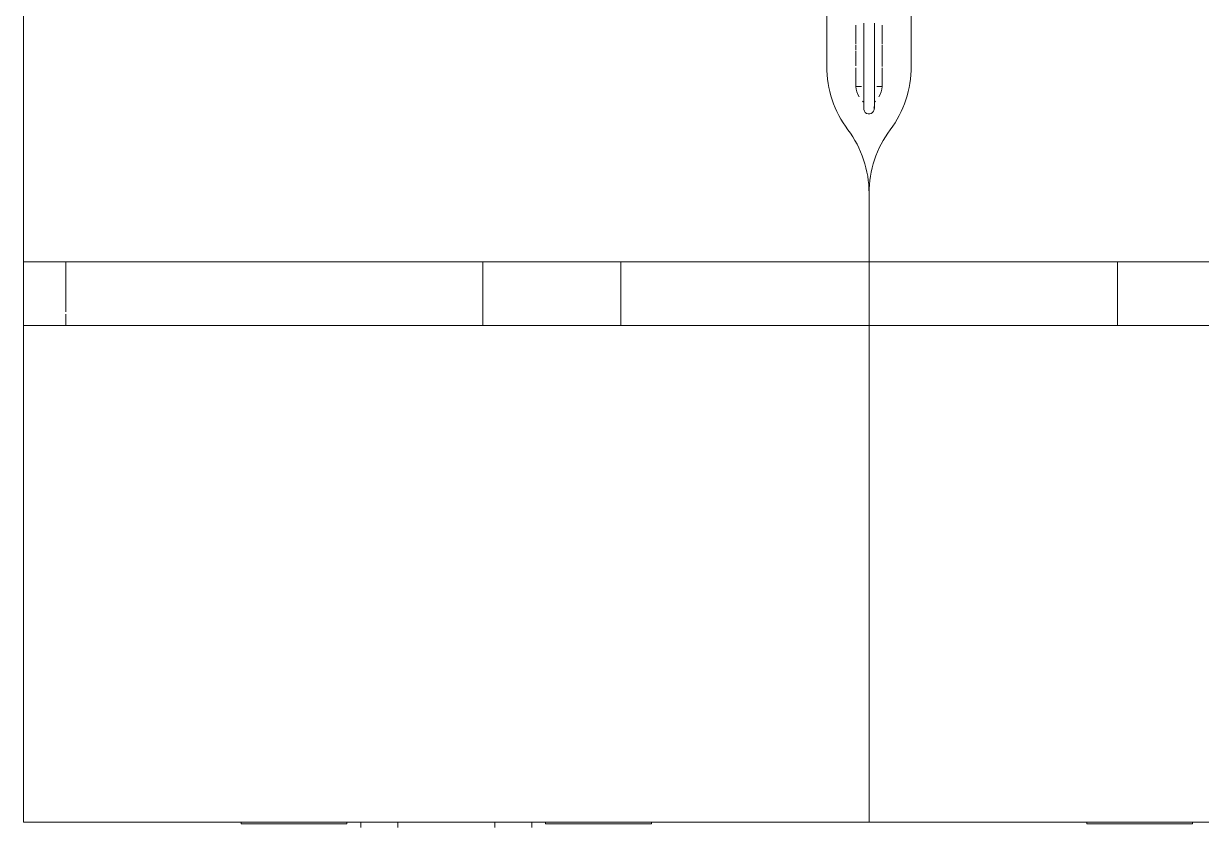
# Model space of a CAD drawing. Header units: millimetres. Extents: x 155927 to 326028, y -36033 to 97293.
# Drawn here: x 191300 to 192415, y 30933 to 31693 of the extents above; entities that cross this region are included whole.
import ezdxf

# ---------------------------------------------------------------- set-up
doc = ezdxf.new("R2010")
doc.units = ezdxf.units.MM
doc.header["$MEASUREMENT"] = 0
doc.layers.add('I-FURN', color=8, linetype='CONTINUOUS', lineweight=9)

msp = doc.modelspace()

# ---------------------------------------------------------------- linework, layer by layer
at = {"layer": 'I-FURN'}
for p, q in [((191300.4, 32807.6), (191300.4, 31407.6)), ((191300.4, 31407.6), (191300.4, 32807.6)), ((192060.4, 31652.6), (192060.4, 32356.3)), ((192060.4, 32356.3), (192060.4, 31652.6)), ((192140.4, 32356.3), (192140.4, 31652.6)), ((192140.4, 31652.6), (192140.4, 32356.3)), ((192087.9, 31673.8), (192087.9, 31691.5)), ((192095.4, 31693.5), (192095.4, 31690.3)), ((192095.4, 31690.3), (192095.4, 31687.1)), ((192095.4, 31687.1), (192095.4, 31683.8)), ((192105.4, 31692.6), (192105.4, 31693.5)), ((192105.4, 31689.4), (192105.4, 31692.6)), ((192105.4, 31686.2), (192105.4, 31689.4)), ((192105.4, 31683), (192105.4, 31686.2)), ((192112.9, 31691.5), (192112.9, 31673.8)), ((192095.4, 31683.8), (192095.4, 31680.6)), ((192095.4, 31680.6), (192095.4, 31677.4)), ((192095.4, 31677.4), (192095.4, 31674.3)), ((192095.4, 31674.3), (192095.4, 31671.2)), ((192105.4, 31679.8), (192105.4, 31683)), ((192105.4, 31676.6), (192105.4, 31679.8)), ((192105.4, 31673.4), (192105.4, 31676.6)), ((192087.9, 31668.1), (192087.9, 31673)), ((192087.9, 31653), (192087.9, 31667.2)), ((192095.4, 31671.2), (192095.4, 31668.1)), ((192095.4, 31668.1), (192095.4, 31665)), ((192095.4, 31665), (192095.4, 31662)), ((192105.4, 31670.3), (192105.4, 31673.4)), ((192105.4, 31667.2), (192105.4, 31670.3)), ((192105.4, 31664.2), (192105.4, 31667.2)), ((192105.4, 31661.2), (192105.4, 31664.2)), ((192112.9, 31673), (192112.9, 31668.1)), ((192112.9, 31668.3), (192112.9, 31652.4)), ((192095.4, 31662), (192095.4, 31659.1)), ((192095.4, 31659.1), (192095.4, 31656.2)), ((192095.4, 31656.2), (192095.4, 31653.3)), ((192095.4, 31653.3), (192095.4, 31650.5)), ((192105.4, 31658.3), (192105.4, 31661.2)), ((192105.4, 31655.4), (192105.4, 31658.3)), ((192105.4, 31652.6), (192105.4, 31655.4)), ((192105.4, 31649.8), (192105.4, 31652.6)), ((192087.9, 31633.5), (192087.9, 31651.1)), ((192095.4, 31650.5), (192095.4, 31647.8)), ((192095.4, 31647.8), (192095.4, 31645.2)), ((192095.4, 31645.2), (192095.4, 31642.6)), ((192095.4, 31642.6), (192095.4, 31640.2)), ((192105.4, 31647.1), (192105.4, 31649.8)), ((192105.4, 31644.5), (192105.4, 31647.1)), ((192105.4, 31642), (192105.4, 31644.5)), ((192105.4, 31639.5), (192105.4, 31642)), ((192112.9, 31651.1), (192112.9, 31633.5)), ((192087.9, 31638.1), (192087.9, 31639.2)), ((192087.9, 31633.5), (192093.1, 31633.5)), ((192095.4, 31640.2), (192095.4, 31637.8)), ((192095.4, 31637.8), (192095.4, 31635.5)), ((192095.4, 31635.5), (192095.4, 31633.3)), ((192095.4, 31633.3), (192095.4, 31631.2)), ((192095.4, 31631.2), (192095.4, 31629.1)), ((192105.4, 31637.2), (192105.4, 31639.5)), ((192105.4, 31634.9), (192105.4, 31637.2)), ((192105.4, 31632.7), (192105.4, 31634.9)), ((192105.4, 31630.6), (192105.4, 31632.7)), ((192105.4, 31628.6), (192105.4, 31630.6)), ((192107.7, 31633.5), (192112.9, 31633.5)), ((192112.9, 31639.2), (192112.9, 31638.1)), ((192095.4, 31629.1), (192095.4, 31627.2)), ((192095.4, 31627.2), (192095.4, 31625.4)), ((192095.4, 31625.4), (192095.4, 31623.7)), ((192095.4, 31623.7), (192095.4, 31622.2)), ((192095.4, 31622.2), (192095.4, 31620.7)), ((192095.4, 31620.7), (192095.4, 31619.3)), ((192095.4, 31619.3), (192095.4, 31618.1)), ((192105.4, 31626.7), (192105.4, 31628.6)), ((192105.4, 31625), (192105.4, 31626.7)), ((192105.4, 31623.3), (192105.4, 31625)), ((192105.4, 31621.8), (192105.4, 31623.3)), ((192105.4, 31620.3), (192105.4, 31621.8)), ((192105.4, 31619), (192105.4, 31620.3)), ((192105.4, 31617.8), (192105.4, 31619)), ((192095.4, 31618.1), (192095.4, 31617)), ((192095.4, 31617), (192095.4, 31616)), ((192095.4, 31616), (192095.4, 31615.1)), ((192095.4, 31615.1), (192095.4, 31614.4)), ((192095.4, 31614.4), (192095.4, 31613.8)), ((192095.4, 31613.8), (192095.4, 31613.3)), ((192095.4, 31613.3), (192095.4, 31612.9)), ((192095.4, 31612.9), (192095.4, 31612.7)), ((192095.4, 31612.7), (192095.4, 31612.6)), ((192095.4, 31612.6), (192095.4, 31612.6)), ((192105.4, 31616.7), (192105.4, 31617.8)), ((192105.4, 31615.8), (192105.4, 31616.7)), ((192105.4, 31614.9), (192105.4, 31615.8)), ((192105.4, 31614.2), (192105.4, 31614.9)), ((192105.4, 31613.6), (192105.4, 31614.2)), ((192105.4, 31613.2), (192105.4, 31613.6)), ((192105.4, 31612.9), (192105.4, 31613.2)), ((192105.4, 31612.7), (192105.4, 31612.9)), ((192105.4, 31612.6), (192105.4, 31612.7)), ((192100.4, 31532.6), (192100.4, 31407.6)), ((192100.4, 31407.6), (192100.4, 31532.6)), ((192100.4, 31407.6), (192100.4, 31532.6)), ((192100.4, 31532.6), (192100.4, 31407.6)), ((191339.9, 31467.6), (191300.4, 31467.6)), ((191300.4, 31467.6), (191735, 31467.6)), ((191300.4, 31467.6), (191300.4, 31407.6)), ((191300.4, 31467.6), (191300.4, 31407.6)), ((192860.4, 31467.6), (191340.4, 31467.6)), ((191340.4, 31467.6), (191340.4, 31420.5)), ((191340.4, 31467.6), (191340.4, 31420.5)), ((191735, 31467.6), (191865.4, 31467.6)), ((191735, 31467.6), (191735, 31407.6)), ((191735, 31467.6), (191735, 31407.6)), ((191865.4, 31467.6), (192335.4, 31467.6)), ((191865.4, 31467.6), (191865.4, 31407.6)), ((191865.4, 31467.6), (191865.4, 31407.6)), ((192335.4, 31467.6), (192465.4, 31467.6)), ((192335.4, 31467.6), (192335.4, 31407.6)), ((192335.4, 31467.6), (192335.4, 31407.6)), ((191340.4, 31418.2), (191340.4, 31407.6)), ((191340.4, 31418.2), (191340.4, 31407.6)), ((191300.4, 30937.6), (191300.4, 31407.6)), ((192100.4, 31407.6), (191300.4, 31407.6)), ((192100.4, 30937.6), (192100.4, 31407.6)), ((192900.4, 31407.6), (192100.4, 31407.6)), ((192100.4, 31407.6), (192100.4, 30937.6)), ((192100.4, 30937.6), (191300.4, 30937.6)), ((191506.4, 30937.6), (191506.4, 30936.1)), ((191506.4, 30937.6), (191506.4, 30936.1)), ((191506.4, 30937.6), (191506.4, 30936.1)), ((191514.4, 30936.1), (191506.4, 30936.1)), ((191506.4, 30936.1), (191510.4, 30936.1)), ((191510.4, 30936.1), (191506.4, 30936.1)), ((191506.4, 30936.1), (191510.4, 30936.1)), ((191510.4, 30936.1), (191506.4, 30936.1)), ((191506.4, 30936.1), (191510.4, 30936.1)), ((191598.4, 30936.1), (191514.4, 30936.1)), ((191606.4, 30936.1), (191598.4, 30936.1)), ((191602.4, 30936.1), (191606.4, 30936.1)), ((191602.4, 30936.1), (191606.4, 30936.1)), ((191606.4, 30936.1), (191602.4, 30936.1)), ((191602.4, 30936.1), (191606.4, 30936.1)), ((191606.4, 30936.1), (191602.4, 30936.1)), ((191606.4, 30936.1), (191606.4, 30937.6)), ((191606.4, 30936.1), (191606.4, 30937.6)), ((191606.4, 30936.1), (191606.4, 30937.6)), ((191619.4, 30937.6), (191619.4, 30932.6)), ((191619.4, 30937.6), (191619.4, 30932.6)), ((191619.4, 30937.6), (191619.4, 30936.1)), ((191619.8, 30936.1), (191619.4, 30936.1)), ((191619.4, 30936.1), (191619.8, 30936.1)), ((191654.4, 30932.6), (191654.4, 30937.6)), ((191654.4, 30932.6), (191654.4, 30937.6)), ((191746.4, 30937.6), (191746.4, 30932.6)), ((191746.4, 30937.6), (191746.4, 30932.6)), ((191781, 30936.1), (191781.4, 30936.1)), ((191781.4, 30936.1), (191781, 30936.1)), ((191781.4, 30932.6), (191781.4, 30937.6)), ((191781.4, 30932.6), (191781.4, 30937.6)), ((191781.4, 30936.1), (191781.4, 30937.6)), ((191794.4, 30937.6), (191794.4, 30936.1)), ((191794.4, 30937.6), (191794.4, 30936.1)), ((191794.4, 30937.6), (191794.4, 30936.1)), ((191802.4, 30936.1), (191794.4, 30936.1)), ((191794.4, 30936.1), (191798.4, 30936.1)), ((191798.4, 30936.1), (191794.4, 30936.1)), ((191794.4, 30936.1), (191798.4, 30936.1)), ((191798.4, 30936.1), (191794.4, 30936.1)), ((191794.4, 30936.1), (191798.4, 30936.1)), ((191886.4, 30936.1), (191802.4, 30936.1)), ((191894.4, 30936.1), (191886.4, 30936.1)), ((191890.4, 30936.1), (191894.4, 30936.1)), ((191890.4, 30936.1), (191894.4, 30936.1)), ((191894.4, 30936.1), (191890.4, 30936.1)), ((191890.4, 30936.1), (191894.4, 30936.1)), ((191894.4, 30936.1), (191890.4, 30936.1)), ((191894.4, 30936.1), (191894.4, 30937.6)), ((191894.4, 30936.1), (191894.4, 30937.6)), ((191894.4, 30936.1), (191894.4, 30937.6)), ((192900.4, 30937.6), (192100.4, 30937.6)), ((192306.4, 30937.6), (192306.4, 30936.1)), ((192306.4, 30937.6), (192306.4, 30936.1)), ((192306.4, 30937.6), (192306.4, 30936.1)), ((192314.4, 30936.1), (192306.4, 30936.1)), ((192306.4, 30936.1), (192310.4, 30936.1)), ((192310.4, 30936.1), (192306.4, 30936.1)), ((192306.4, 30936.1), (192310.4, 30936.1)), ((192310.4, 30936.1), (192306.4, 30936.1)), ((192306.4, 30936.1), (192310.4, 30936.1)), ((192398.4, 30936.1), (192314.4, 30936.1)), ((192406.4, 30936.1), (192398.4, 30936.1)), ((192402.4, 30936.1), (192406.4, 30936.1)), ((192402.4, 30936.1), (192406.4, 30936.1)), ((192406.4, 30936.1), (192402.4, 30936.1)), ((192402.4, 30936.1), (192406.4, 30936.1)), ((192406.4, 30936.1), (192402.4, 30936.1)), ((192406.4, 30936.1), (192406.4, 30937.6)), ((192406.4, 30936.1), (192406.4, 30937.6)), ((192406.4, 30936.1), (192406.4, 30937.6))]:
    msp.add_line(p, q, dxfattribs=at)
for centre, radius, start, end in [((192160.4, 31652.6), 100, 180, 216.8699), ((192160.4, 31652.6), 100, 180, 216.8699), ((192040.4, 31652.6), 100, 323.1301, 0), ((192040.4, 31652.6), 100, 323.1301, 0), ((192111.4, 31635.9), 23.6, 185.6664, 210.8564), ((192089.4, 31635.9), 23.6, 329.1436, 354.3336), ((192100.4, 31625.5), 8.51, 223.4514, 234.4595), ((192100.4, 31625.5), 8.51, 305.5405, 316.5486), ((192100.4, 31612.6), 5, 173.0848, 21.8252), ((192000.4, 31532.6), 100, 0, 36.8699), ((192000.4, 31532.6), 100, 0, 36.8699), ((192200.4, 31532.6), 100, 143.1301, 180), ((192200.4, 31532.6), 100, 143.1301, 180)]:
    msp.add_arc(centre, radius, start, end, dxfattribs=at)

doc.saveas('drawing.dxf')
